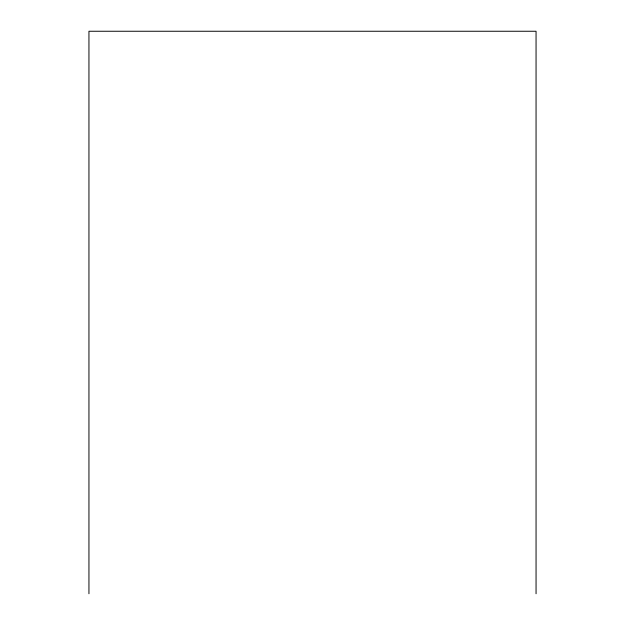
<?xml version="1.0" encoding="UTF-8"?>
<svg xmlns="http://www.w3.org/2000/svg" width="625" height="625" viewBox="0 0 625 625"><rect width="100%" height="100%" fill="white"/><g stroke="black" fill="none" stroke-linecap="round" stroke-linejoin="round"><path stroke-width="0.94" d="M536.055 593.75L536.055 31.25L88.945 31.25L88.945 593.75"/></g></svg>
